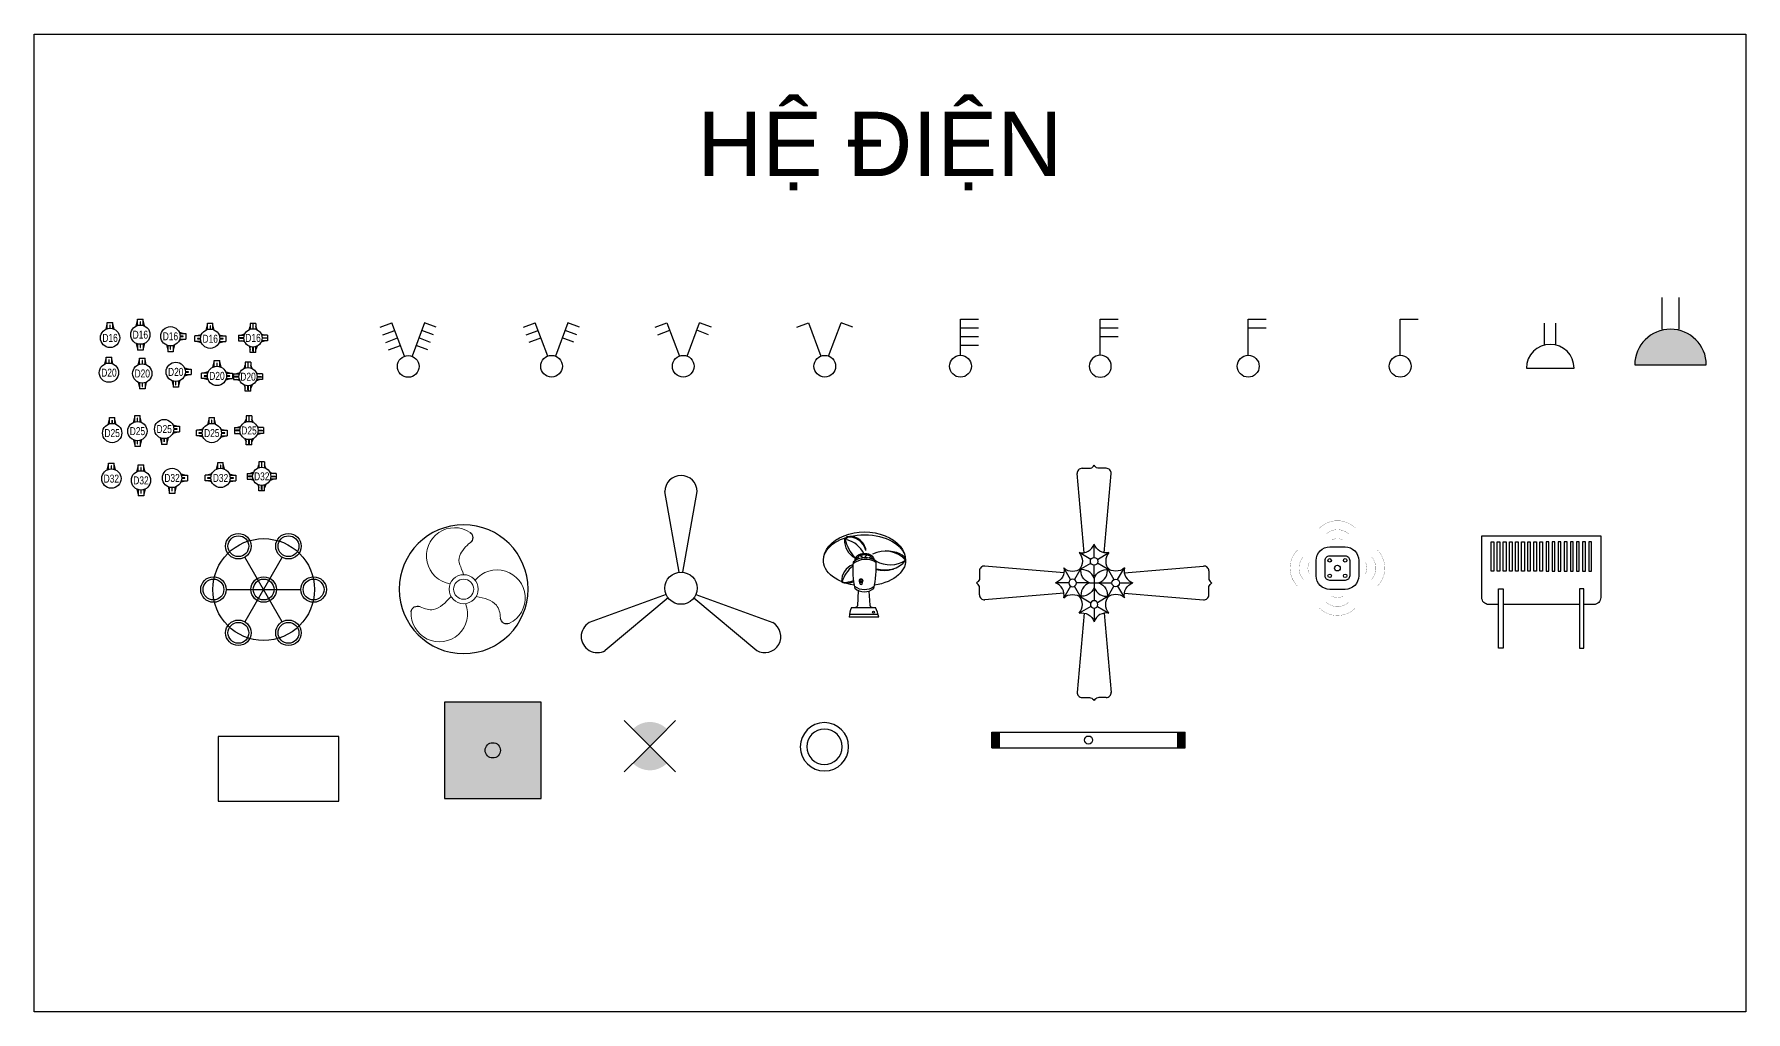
# Model space of a CAD drawing. Header units: millimetres. Extents: x 1218 to 72853, y -34712 to 16286.
# Drawn here: x 1218 to 11848, y -30793 to -24721 of the extents above; entities that cross this region are included whole.
import ezdxf
from ezdxf.enums import TextEntityAlignment as Align

# ---------------------------------------------------------------- set-up
doc = ezdxf.new("R2010")
doc.units = ezdxf.units.MM
doc.set_wipeout_variables(frame=1)
doc.styles.get("Standard").update_dxf_attribs({"font": 'arial.ttf'})

# ---------------------------------------------------------------- blocks, each defined once
blk = doc.blocks.new('CONGTAC 1C 2 ELEC')
for p, q in [((0, -68), (0, -293)), ((0, -239), (-112, -239)), ((0, -293), (-112, -293))]:
    blk.add_line(p, q)
blk.add_circle((0, 0), 68.1)
blk = doc.blocks.new('CONGTAC 1C 3 ELEC')
for p, q in [((-68, 0), (-293, 0)), ((-293, 0), (-293, -112)), ((-239, 0), (-239, -112)), ((-185, 0), (-185, -112))]:
    blk.add_line(p, q)
blk.add_circle((0, 0), 68.1)
blk = doc.blocks.new('CONGTAC 1C 4 ELEC')
for p, q in [((0, 68), (0, 293)), ((0, 293), (112, 293)), ((0, 239), (112, 239)), ((0, 185), (112, 185)), ((0, 131), (112, 131))]:
    blk.add_line(p, q)
blk.add_circle((0, 0), 68.1)
blk = doc.blocks.new('CONGTAC 2C 1 ELEC')
for p, q in [((-243, 174), (-270, 101)), ((-243, -174), (-270, -101))]:
    blk.add_line(p, q)
for points in [[(-63, 24), (-270, 101)], [(-270, -101), (-63, -24)]]:
    blk.add_lwpolyline(points)
blk.add_circle((0, 0), 67.5)
blk = doc.blocks.new('CONGTAC 2C 2 ELEC')
for p, q in [((97.9, 78.5), (111.6, 41.9)), ((121.3, 87.2), (135, 50.6)), ((97.9, -78.5), (111.6, -41.9)), ((121.3, -87.2), (135, -50.6))]:
    blk.add_line(p, q)
for points in [[(135, 50.6), (31.6, 11.9)], [(31.6, -11.9), (135, -50.6)]]:
    blk.add_lwpolyline(points)
blk.add_circle((0, 0), 33.8)
blk = doc.blocks.new('CONGTAC 2C 3 ELEC')
for p, q in [((-157, -196), (-84, -223)), ((-139, -149), (-66, -177)), ((139, -149), (66, -177)), ((157, -196), (84, -223)), ((-174, -243), (-101, -270)), ((174, -243), (101, -270))]:
    blk.add_line(p, q)
for points in [[(-101, -270), (-24, -63)], [(24, -63), (101, -270)]]:
    blk.add_lwpolyline(points)
blk.add_circle((0, 0), 67.5)
blk = doc.blocks.new('CONGTAC 2C 4 ELEC')
for p, q in [((-243, 174), (-270, 101)), ((-196, 157), (-223, 84)), ((-149, 139), (-177, 66)), ((-102, 122), (-130, 49)), ((-243, -174), (-270, -101)), ((-196, -157), (-223, -84)), ((-149, -139), (-177, -66)), ((-102, -122), (-130, -49))]:
    blk.add_line(p, q)
for points in [[(-270, 101), (-63, 24)], [(-63, -24), (-270, -101)]]:
    blk.add_lwpolyline(points)
blk.add_circle((0, 0), 67.5)
blk = doc.blocks.new('CONGTAC 1C 1 ELEC')
for p, q in [((-293, 0), (-293, 112)), ((-68, 0), (-293, 0))]:
    blk.add_line(p, q)
blk.add_circle((0, 0), 68.1)
blk = doc.blocks.new('MODEM WIFI EQ')
at = {"linetype": 'ByBlock'}
blk.add_lwpolyline([(-265, -426), (-327, -426, -0.414214), (-369, -383), (-369, 0), (369, 0), (369, -383, -0.414214), (327, -426), (265, -426)], format="xyb", dxfattribs=at)
for points in [[(-312, -37), (-295, -37), (-295, -218), (-312, -218)], [(-274, -37), (-257, -37), (-257, -218), (-274, -218)], [(-236, -37), (-219, -37), (-219, -218), (-236, -218)], [(-198, -37), (-181, -37), (-181, -218), (-198, -218)], [(-160, -37), (-143, -37), (-143, -218), (-160, -218)], [(-122, -37), (-105, -37), (-105, -218), (-122, -218)], [(-84, -37), (-68, -37), (-68, -218), (-84, -218)], [(-46, -37), (-30, -37), (-30, -218), (-46, -218)], [(-8, -37), (8, -37), (8, -218), (-8, -218)], [(46, -37), (30, -37), (30, -218), (46, -218)], [(84, -37), (68, -37), (68, -218), (84, -218)], [(122, -37), (105, -37), (105, -218), (122, -218)], [(160, -37), (143, -37), (143, -218), (160, -218)], [(198, -37), (181, -37), (181, -218), (198, -218)], [(236, -37), (219, -37), (219, -218), (236, -218)], [(274, -37), (257, -37), (257, -218), (274, -218)], [(312, -37), (295, -37), (295, -218), (312, -218)], [(-265, -329), (-237, -329), (-237, -698), (-265, -698)], [(265, -329), (237, -329), (237, -698), (265, -698)]]:
    blk.add_lwpolyline(points, close=True, dxfattribs=at)
blk.add_lwpolyline([(237, -426), (-237, -426)], dxfattribs=at)
blk = doc.blocks.new('QUAT TRAN EQ')
for points in [[(-39, 92), (-213, 570)], [(-60, 80), (-387, 470)], [(99, 12), (600, 100)], [(-60, -80), (-387, -470)], [(-39, -92), (-213, -570)], [(99, -12), (600, -100)]]:
    blk.add_lwpolyline(points)
blk.add_circle((0, 0), 100)
for centre, start, end in [((-300, 520), 30, 210), ((600, 0), 270, 90), ((-300, -520), 150, 330)]:
    blk.add_arc(centre, 100, start, end)
blk = doc.blocks.new('QUAT DAO EQ')
blk.add_circle((0, 0), 400)
at = {"lineweight": 13}
for radius in [90.1, 62.4]:
    blk.add_circle((0, 0), radius, dxfattribs=at)
for centre, start, end in [((-17, 321), 127.5355, 234.1958), ((287, -145), 7.5355, 114.1958), ((-269, -176), 247.5355, 354.1958)]:
    blk.add_arc(centre, 40, start, end)
for centre, start, end in [((56, 207), 279.1171, 123.8075), ((-207, -55), 39.1171, 243.8075), ((151, -152), 159.1171, 3.8075)]:
    blk.add_arc(centre, 175, start, end, dxfattribs=at)
for points in [[(-41, 289), (-15, 270), (56, 184), (15, 139), (0, 90)], [(-229, -180), (-226, -148), (-210, -75), (-128, -56), (-78, -45)], [(270, -109), (241, -122), (170, -144), (113, -83), (78, -45)]]:
    blk.add_open_spline(points, degree=3, knots=[50.852601, 50.852601, 50.852601, 50.852601, 161.119727, 331.550475, 331.550475, 331.550475, 331.550475], dxfattribs=at)
blk = doc.blocks.new('DEN CHUM ELEC')
for p, q in [((115, 201), (-117, -201)), ((115, -201), (-117, 201)), ((-233, 0), (230, 0))]:
    blk.add_line(p, q)
for centre, radius in [((-157, 269), 79.3), ((-157, 269), 64.7), ((154, 269), 79.3), ((154, 269), 64.7), ((0, 0), 316), ((-312, 0), 79.3), ((-312, 0), 64.7), ((0, 0), 79.3), ((0, 0), 64.7), ((310, 0), 79.3), ((310, 0), 64.7), ((-157, -269), 79.3), ((-157, -269), 64.7), ((154, -269), 79.3), ((154, -269), 64.7)]:
    blk.add_circle(centre, radius)
blk = doc.blocks.new('TAM DEN')
at = {"elevation": 4}
for points in [[(-79320, -6841, 0.376663), (-79267, -6748)], [(-79160, -6748, -0.376663), (-79267, -6748)], [(-79160, -6748, 0.376663), (-79107, -6841)], [(-79320, -6841, -0.376663), (-79267, -6933)], [(-79160, -6933, -0.376663), (-79107, -6841)], [(-79160, -6933, 0.376663), (-79267, -6933)]]:
    blk.add_lwpolyline(points, format="xyb", dxfattribs=at)
for points in [[(-79267, -6748), (-79225, -6820)], [(-79202, -6820), (-79160, -6748)], [(-79320, -6841), (-79237, -6841)], [(-79267, -6933), (-79225, -6861)], [(-79202, -6861), (-79160, -6933)], [(-79190, -6841), (-79107, -6841)]]:
    blk.add_lwpolyline(points, dxfattribs=at)
blk.add_circle((-79214, -6841, 4), 23.6)
blk = doc.blocks.new('DEN QUAT EQ')
for p, q in [((-63, 187), (-105, 680)), ((63, 187), (105, 680)), ((-187, 63), (-680, 105)), ((187, 63), (680, 105)), ((-187, -63), (-680, -105)), ((187, -63), (680, -105)), ((-63, -187), (-105, -680)), ((63, -187), (105, -680))]:
    blk.add_line(p, q)
for points in [[(-75, 712), (-29, 712, 0.244698), (-5, 725), (0, 731)], [(75, 712), (29, 712, -0.244698), (5, 725), (0, 731)], [(-712, 75), (-712, 29, -0.244698), (-725, 5), (-731, 0)], [(712, 75), (712, 29, 0.244698), (725, 5), (731, 0)], [(-712, -75), (-712, -29, 0.244698), (-725, -5), (-731, 0)], [(712, -75), (712, -29, -0.244698), (725, -5), (731, 0)], [(-75, -712), (-29, -712, -0.244698), (-5, -725), (0, -731)], [(75, -712), (29, -712, 0.244698), (5, -725), (0, -731)]]:
    blk.add_lwpolyline(points, format="xyb")
for points in [[(-27, 0), (27, 0)], [(0, 27), (0, -27)]]:
    blk.add_lwpolyline(points)
for centre, start, end in [((-75, 682), 90, 184.9281), ((75, 682), 355.0719, 90), ((-682, 75), 85.0719, 180), ((682, 75), 0, 94.9281), ((-682, -75), 180, 274.9281), ((682, -75), 265.0719, 0), ((-75, -682), 175.0719, 270), ((75, -682), 270, 4.9281)]:
    blk.add_arc(centre, 30, start, end)
at = {"rotation": 90}
blk.add_blockref('TAM DEN', (-6841, 79348, -4), dxfattribs=at)
at = {"xscale": -1}
blk.add_blockref('TAM DEN', (-79348, 6841, -4), dxfattribs=at)
blk.add_blockref('TAM DEN', (79348, 6841, -4))
at = {"xscale": -1, "rotation": 89.99999999999997}
blk.add_blockref('TAM DEN', (-6841, -79348, -4), dxfattribs=at)
blk = doc.blocks.new('O CAM ELEC')
for points in [[(-35, 148), (-35, 280)], [(35, 148), (35, 280)], [(-148, 0), (148, 0)]]:
    blk.add_lwpolyline(points)
blk.add_arc((0, 0), 148, 0, 180)
at = {"flags": 1}
blk.add_attdef('AMC', (0, 148), '', height=0.5, dxfattribs=at)
blk = doc.blocks.new('TU DIEN ELEC')
at = {"ltscale": 50}
blk.add_lwpolyline([(-375, 400), (-375, 0), (375, 0), (375, 400)], close=True, dxfattribs=at)
blk.add_solid([(-375, 0), (375, 400), (375, 0), (-375, 0)], dxfattribs=at)
at = {"flags": 1}
blk.add_attdef('AMC', (0, 400), '', height=0.5, dxfattribs=at)
blk = doc.blocks.new('DEN PANEL 40W ELEC')
h = blk.add_hatch(color=256)
h.dxf.hatch_style = 1
h.set_gradient(color1=(0, 0, 255), color2=(255, 255, 0), tint=1, name='SPHERICAL')
h.paths.add_polyline_path([(-300, 300), (-300, -300), (300, -300), (300, 300)])
blk.add_lwpolyline([(-300, 300), (-300, -300), (300, -300), (300, 300), (-300, 300)])
blk.add_circle((0, 0), 47.5)
blk = doc.blocks.new('DEN DOWNLIGHT NOI ELEC')
blk.add_wipeout([(-1, 150), (-4, 150), (-7, 150), (-9, 150), (-12, 150), (-14, 149), (-17, 149), (-20, 149), (-22, 148), (-25, 148), (-27, 147), (-30, 147), (-32, 146), (-35, 146), (-38, 145), (-40, 145), (-43, 144), (-45, 143), (-48, 142), (-50, 141), (-53, 140), (-55, 140), (-57, 139), (-60, 138), (-62, 136), (-65, 135), (-67, 134), (-69, 133), (-72, 132), (-74, 131), (-76, 129), (-78, 128), (-81, 127), (-83, 125), (-85, 124), (-87, 122), (-89, 121), (-91, 119), (-93, 117), (-95, 116), (-97, 114), (-99, 112), (-101, 111), (-103, 109), (-105, 107), (-107, 105), (-109, 103), (-111, 101), (-112, 99), (-114, 97), (-116, 95), (-117, 93), (-119, 91), (-121, 89), (-122, 87), (-124, 85), (-125, 83), (-127, 81), (-128, 78), (-129, 76), (-131, 74), (-132, 72), (-133, 69), (-134, 67), (-135, 65), (-136, 62), (-138, 60), (-139, 57), (-140, 55), (-140, 53), (-141, 50), (-142, 48), (-143, 45), (-144, 43), (-145, 40), (-145, 38), (-146, 35), (-146, 32), (-147, 30), (-147, 27), (-148, 25), (-148, 22), (-149, 20), (-149, 17), (-149, 14), (-150, 12), (-150, 9), (-150, 7), (-150, 4), (-150, 1), (-150, -1), (-150, -4), (-150, -7), (-150, -9), (-150, -12), (-149, -14), (-149, -17), (-149, -20), (-148, -22), (-148, -25), (-147, -27), (-147, -30), (-146, -32), (-146, -35), (-145, -38), (-145, -40), (-144, -43), (-143, -45), (-142, -48), (-141, -50), (-140, -53), (-140, -55), (-139, -57), (-138, -60), (-136, -62), (-135, -65), (-134, -67), (-133, -69), (-132, -72), (-131, -74), (-129, -76), (-128, -78), (-127, -81), (-125, -83), (-124, -85), (-122, -87), (-121, -89), (-119, -91), (-117, -93), (-116, -95), (-114, -97), (-112, -99), (-111, -101), (-109, -103), (-107, -105), (-105, -107), (-103, -109), (-101, -111), (-99, -112), (-97, -114), (-95, -116), (-93, -117), (-91, -119), (-89, -121), (-87, -122), (-85, -124), (-83, -125), (-81, -127), (-78, -128), (-76, -129), (-74, -131), (-72, -132), (-69, -133), (-67, -134), (-65, -135), (-62, -136), (-60, -138), (-57, -139), (-55, -140), (-53, -140), (-50, -141), (-48, -142), (-45, -143), (-43, -144), (-40, -145), (-38, -145), (-35, -146), (-32, -146), (-30, -147), (-27, -147), (-25, -148), (-22, -148), (-20, -149), (-17, -149), (-14, -149), (-12, -150), (-9, -150), (-7, -150), (-4, -150), (-1, -150), (1, -150), (4, -150), (7, -150), (9, -150), (12, -150), (14, -149), (17, -149), (20, -149), (22, -148), (25, -148), (27, -147), (30, -147), (32, -146), (35, -146), (38, -145), (40, -145), (43, -144), (45, -143), (48, -142), (50, -141), (53, -140), (55, -140), (57, -139), (60, -138), (62, -136), (65, -135), (67, -134), (69, -133), (72, -132), (74, -131), (76, -129), (78, -128), (81, -127), (83, -125), (85, -124), (87, -122), (89, -121), (91, -119), (93, -117), (95, -116), (97, -114), (99, -112), (101, -111), (103, -109), (105, -107), (107, -105), (109, -103), (111, -101), (112, -99), (114, -97), (116, -95), (117, -93), (119, -91), (121, -89), (122, -87), (124, -85), (125, -83), (127, -81), (128, -78), (129, -76), (131, -74), (132, -72), (133, -69), (134, -67), (135, -65), (136, -62), (138, -60), (139, -57), (140, -55), (140, -53), (141, -50), (142, -48), (143, -45), (144, -43), (145, -40), (145, -38), (146, -35), (146, -32), (147, -30), (147, -27), (148, -25), (148, -22), (149, -20), (149, -17), (149, -14), (150, -12), (150, -9), (150, -7), (150, -4), (150, -1), (150, 1), (150, 4), (150, 7), (150, 9), (150, 12), (149, 14), (149, 17), (149, 20), (148, 22), (148, 25), (147, 27), (147, 30), (146, 32), (146, 35), (145, 38), (145, 40), (144, 43), (143, 45), (142, 48), (141, 50), (140, 53), (140, 55), (139, 57), (138, 60), (136, 62), (135, 65), (134, 67), (133, 69), (132, 72), (131, 74), (129, 76), (128, 78), (127, 81), (125, 83), (124, 85), (122, 87), (121, 89), (119, 91), (117, 93), (116, 95), (114, 97), (112, 99), (111, 101), (109, 103), (107, 105), (105, 107), (103, 109), (101, 111), (99, 112), (97, 114), (95, 116), (93, 117), (91, 119), (89, 121), (87, 122), (85, 124), (83, 125), (81, 127), (78, 128), (76, 129), (74, 131), (72, 132), (69, 133), (67, 134), (65, 135), (62, 136), (60, 138), (57, 139), (55, 140), (53, 140), (50, 141), (48, 142), (45, 143), (43, 144), (40, 145), (38, 145), (35, 146), (32, 146), (30, 147), (27, 147), (25, 148), (22, 148), (20, 149), (17, 149), (14, 149), (12, 150), (9, 150), (7, 150), (4, 150), (1, 150)])
at = {"linetype": 'ByBlock'}
h = blk.add_hatch(color=256, dxfattribs=at)
h.paths.add_polyline_path([(106, 106, 0.414214), (-106, 106), (0, 0)])
h.paths.add_polyline_path([(106, -106), (0, 0), (-106, -106, 0.414214)])
for p, q in [((-159, -159), (159, 159)), ((-159, 159), (159, -159))]:
    blk.add_line(p, q)
blk = doc.blocks.new('DEN 1M2 ELEC')
for p, q in [((-600, -49), (-600, 49)), ((-600, -31), (-600, 49)), ((-600, 49), (600, 49)), ((-577, -49), (-577, 49)), ((-577, -49), (-577, 49)), ((-577, -49), (-577, 49)), ((-577, -49), (-577, 49)), ((554, -49), (554, 49)), ((577, -49), (577, 49)), ((577, -49), (577, 49)), ((600, -49), (600, 49)), ((600, -31), (600, 49)), ((-600, -49), (600, -49))]:
    blk.add_line(p, q)
blk.add_lwpolyline([(-554, 49), (-554, -49), (-577, -49), (-577, 49)])
blk.add_circle((0, 0), 25)
for points in [[(-577, 49), (-600, 49), (-577, -49), (-600, -49)], [(-577, -49), (-554, -49), (-577, 49), (-554, 49)], [(554, 49), (577, 49), (554, -49), (577, -49)], [(577, 49), (600, 49), (577, -49), (600, -49)]]:
    blk.add_solid(points)
blk = doc.blocks.new('DEN DOWNLIGHT AM ELEC')
blk.add_wipeout([(108, -103), (121, -89), (130, -74), (140, -53), (146, -32), (150, -9), (149, 15), (146, 34), (140, 53), (133, 69), (127, 80), (115, 96), (100, 112), (80, 127), (59, 138), (36, 146), (16, 149), (-17, 149), (-48, 142), (-74, 130), (-90, 120), (-113, 98), (-124, 84), (-137, 60), (-143, 46), (-147, 27), (-150, 0), (-147, -27), (-138, -58), (-132, -72), (-121, -89), (-105, -107), (-89, -121), (-65, -135), (-44, -143), (0, -150), (27, -147), (44, -143), (67, -134), (78, -128)])
for major_axis, start_param, end_param in [((0, 150), -1.567753, 4.715432), ((-1, 110), 4.698839, 10.982024)]:
    blk.add_ellipse((0, 0), major_axis=major_axis, ratio=1, start_param=start_param, end_param=end_param)
blk = doc.blocks.new('O CAM AM SAN ELEC')
at = {"ltscale": 500}
h = blk.add_hatch(color=256, dxfattribs=at)
h.dxf.hatch_style = 1
h.paths.add_polyline_path([(222, 0, 1), (-222, 0)])
for points in [[(-53, 222), (-53, 420)], [(-53, 222), (-53, 420)], [(53, 222), (53, 420)], [(53, 222), (53, 420)], [(-222, 0), (222, 0)], [(-148, 0), (148, 0)]]:
    blk.add_lwpolyline(points)
blk.add_arc((0, 0), 222, 0, 180)
blk.add_arc((0, 0), 222, 0, 180)
blk = doc.blocks.new('DAU PHAT WIFI EQ')
at = {"ltscale": 125, "const_width": 1.12}
for points in [[(112, 248, 0.414214), (-112, 248, 0.414214)], [(70, 212, 0.383313), (-70, 212)], [(-248, 112, 0.414214), (-248, -112, 0.414214)], [(35, 174, 0.267363), (-35, 174)], [(248, 112, -0.414214), (248, -112, -0.414214)], [(-212, 70, 0.383313), (-212, -70)], [(-174, 35, 0.267363), (-174, -35)], [(174, 35, -0.267363), (174, -35)], [(212, 70, -0.383313), (212, -70)], [(70, -212, -0.383313), (-70, -212)], [(35, -174, -0.267363), (-35, -174)], [(112, -248, -0.414214), (-112, -248, -0.414214)]]:
    blk.add_lwpolyline(points, format="xyb", dxfattribs=at)
for points in [[(48, -132), (-48, -132, -0.414214), (-132, -48), (-132, 48, -0.414214), (-48, 132), (48, 132, -0.414214), (132, 48), (132, -48, -0.414214)], [(48, -76), (-48, -76, -0.414214), (-76, -48), (-76, 48, -0.414214), (-48, 76), (48, 76, -0.414214), (76, 48), (76, -48, -0.414214)]]:
    blk.add_lwpolyline(points, format="xyb", close=True)
at = {"ltscale": 125}
for centre, radius in [((-48, 48), 10.7), ((0, 0), 17.6), ((48, 48), 10.7), ((-48, -48), 10.7), ((48, -48), 10.7)]:
    blk.add_circle(centre, radius, dxfattribs=at)
blk = doc.blocks.new('QUAT GAN TUONG EQ')
for p, q in [((-41, 372), (-26, 365)), ((-24, 383), (-5, 370)), ((21, 387), (4, 371)), ((44, 376), (31, 367)), ((-35, 165), (-40, 71)), ((31, 162), (37, 75)), ((92, 0), (-92, 0)), ((-90, 18), (88, 18)), ((-77, 60), (72, 60))]:
    blk.add_line(p, q)
blk.add_circle((60, 32), 5.92)
blk.add_circle((60, 32), 5.92)
for centre, radius, start, end in [((-71, 456), 55.1, 130.3779, 152.1632), ((-2, 474), 118, 176.0311, 243.1522), ((-89, 468), 29.3, 101.888, 189.0707), ((164, 561), 292, 195.0944, 221.2845), ((-94, 388), 110, 13.5369, 97.7572), ((-86, 401), 99.8, 7.5116, 102.3351), ((-144, 325), 160, 26.2262, 75.7722), ((-28, 223), 111, 111.6076, 181.2912), ((454, 294), 523, 174.6522, 192.7019), ((10, 232), 127, 58.9682, 127.9541), ((8, 250), 119, 55.1977, 128.8603), ((132, 242), 169, 40.8934, 118.0543), ((-465, 309), 542, 346.0057, 4.1501), ((163, 507), 181, 241.0126, 301.9729), ((126, 462), 172, 253.3225, 320.6598), ((-121, 235), 19.9, 210.2702, 248.9548), ((-119, 241), 28.2, 226.6808, 261.632), ((85, 140), 236, 130.6936, 160.2719), ((-128, 385), 169, 268.8279, 291.8709), ((-106, 341), 129, 262.4087, 289.0732), ((3, 276), 104, 233.3556, 306.1108), ((3, 250), 92.2, 229.6355, 308.9138), ((70, -7), 162, 155.3987, 177.3804), ((-67, 92), 34.8, 293.1734, 321.8596), ((57, 82), 21.6, 197.797, 266.1051), ((-104, -33), 199, 9.4215, 27.7275)]:
    blk.add_arc(centre, radius, start, end)
at = {"extrusion": (0, 0, -1)}
for major_axis, ratio, start_param, end_param in [((-255, 0), 0.624439, 4.969009, 10.751707), ((-255, 0), 0.693029, 0, 3.141593), ((-33.9, 0), 0.524598, 0.912045, 2.016733)]:
    blk.add_ellipse((4, 353), major_axis=major_axis, ratio=ratio, start_param=start_param, end_param=end_param, dxfattribs=at)
for centre, major_axis, ratio, start_param, end_param in [((132, 353), (-128, 0), 0.45685, 3.141593, 4.712389), ((-18, 217), (0, -13.4), 0.769239, 4.36458, 8.201791), ((132, 353), (-128, 0), 0.45685, 1.128193, 1.981972)]:
    blk.add_ellipse(centre, major_axis=major_axis, ratio=ratio, start_param=start_param, end_param=end_param)
for major_axis, ratio in [((0, -13.4), 0.769239), ((0.06, -5.32), 0.999782)]:
    blk.add_ellipse((-18, 226), major_axis=major_axis, ratio=ratio)
for points, knots in [([(-55, 352), (-55, 352), (-55, 352), (-55, 353), (-55, 355), (-55, 357), (-54, 361), (-54, 363), (-53, 367), (-52, 368), (-50, 372), (-49, 373), (-47, 376), (-46, 377), (-43, 380), (-41, 382), (-37, 385), (-35, 386), (-31, 389), (-29, 390), (-25, 391), (-22, 392), (-16, 394), (-11, 395), (-1, 396), (3, 396), (13, 396), (18, 395), (26, 394), (29, 393), (36, 390), (39, 389), (44, 386), (47, 384), (51, 381), (53, 379), (56, 375), (57, 373), (60, 369), (61, 367), (62, 362), (63, 360), (63, 357), (63, 356), (63, 356)], [6.262237, 6.262237, 6.262237, 6.262237, 6.283185, 6.283185, 6.283185, 6.374976, 6.374976, 6.466766, 6.466766, 6.558556, 6.558556, 6.650346, 6.650346, 6.742137, 6.742137, 6.889958, 6.889958, 7.03778, 7.03778, 7.185602, 7.185602, 7.333423, 7.333423, 7.637961, 7.637961, 7.942499, 7.942499, 8.247037, 8.247037, 8.470444, 8.470444, 8.693851, 8.693851, 8.852491, 8.852491, 9.011131, 9.011131, 9.128866, 9.128866, 9.246601, 9.246601, 9.364336, 9.364336, 9.383863, 9.383863, 9.383863, 9.383863]), ([(-48, 356), (-47, 356), (-47, 357), (-47, 359), (-47, 361), (-46, 364), (-45, 365), (-43, 368), (-42, 369), (-40, 372), (-38, 374), (-35, 377), (-33, 378), (-30, 381), (-28, 382), (-24, 383), (-22, 384), (-18, 386), (-15, 386), (-11, 387), (-9, 388), (-3, 388), (1, 389), (8, 389), (12, 388), (19, 387), (22, 387), (29, 385), (31, 384), (37, 381), (39, 380), (43, 377), (45, 376), (47, 373), (48, 372), (50, 370), (51, 368), (53, 365), (54, 364), (54, 361), (55, 361), (55, 360)], [6.342317, 6.342317, 6.342317, 6.342317, 6.36691, 6.36691, 6.467179, 6.467179, 6.567449, 6.567449, 6.667718, 6.667718, 6.823956, 6.823956, 6.980193, 6.980193, 7.136431, 7.136431, 7.292669, 7.292669, 7.448906, 7.448906, 7.605144, 7.605144, 7.859602, 7.859602, 8.11406, 8.11406, 8.368518, 8.368518, 8.575719, 8.575719, 8.782921, 8.782921, 8.92674, 8.92674, 9.032753, 9.032753, 9.138766, 9.138766, 9.242166, 9.242166, 9.292363, 9.292363, 9.292363, 9.292363])]:
    blk.add_open_spline(points, degree=3, knots=knots)
blk = doc.blocks.new('BOX161')
at = {"ltscale": 0.5}
for p, q in [((-25, 54), (-17, 86)), ((-17, 57), (-17, 96)), ((-17, 96), (17, 96)), ((17, 57), (17, 96)), ((25, 54), (17, 86))]:
    blk.add_line(p, q, dxfattribs=at)
blk.add_lwpolyline([(-1, 60), (1, 60), (1, 80), (-1, 80)], close=True, dxfattribs=at)
blk.add_circle((0, 0), 59.9, dxfattribs=at)
at = {"width": 0.75}
blk.add_text('D16', height=49.7, dxfattribs=at).set_placement((0, 0), align=Align.MIDDLE_CENTER)
blk = doc.blocks.new('BOX162')
at = {"ltscale": 0.5}
for p, q in [((-25, 54), (-17, 86)), ((-17, 57), (-17, 96)), ((-17, 96), (17, 96)), ((17, 57), (17, 96)), ((25, 54), (17, 86)), ((-25, -54), (-17, -86)), ((-17, -57), (-17, -96)), ((17, -96), (-17, -96)), ((25, -54), (17, -86)), ((17, -57), (17, -96))]:
    blk.add_line(p, q, dxfattribs=at)
for points in [[(-1, 60), (1, 60), (1, 80), (-1, 80)], [(1, -60), (-1, -60), (-1, -80), (1, -80)]]:
    blk.add_lwpolyline(points, close=True, dxfattribs=at)
blk.add_circle((0, 0), 59.9, dxfattribs=at)
at = {"width": 0.75}
blk.add_text('D16', height=49.7, dxfattribs=at).set_placement((0, 0), align=Align.MIDDLE_CENTER)
blk = doc.blocks.new('BOX163')
at = {"ltscale": 0.5}
for p, q in [((54, 25), (86, 17)), ((57, 17), (96, 17)), ((96, 17), (96, -17)), ((-25, -54), (-17, -86)), ((-17, -57), (-17, -96)), ((17, -96), (-17, -96)), ((25, -54), (17, -86)), ((17, -57), (17, -96)), ((54, -25), (86, -17)), ((57, -17), (96, -17))]:
    blk.add_line(p, q, dxfattribs=at)
for points in [[(60, 1), (60, -1), (80, -1), (80, 1)], [(1, -60), (-1, -60), (-1, -80), (1, -80)]]:
    blk.add_lwpolyline(points, close=True, dxfattribs=at)
blk.add_circle((0, 0), 59.9, dxfattribs=at)
at = {"width": 0.75}
blk.add_text('D16', height=49.7, dxfattribs=at).set_placement((0, 0), align=Align.MIDDLE_CENTER)
blk = doc.blocks.new('BOX164')
at = {"ltscale": 0.5}
for p, q in [((-57, 17), (-96, 17)), ((-96, -17), (-96, 17)), ((-54, 25), (-86, 17)), ((-25, 54), (-17, 86)), ((-17, 57), (-17, 96)), ((-17, 96), (17, 96)), ((17, 57), (17, 96)), ((25, 54), (17, 86)), ((54, 25), (86, 17)), ((57, 17), (96, 17)), ((96, 17), (96, -17)), ((-57, -17), (-96, -17)), ((-54, -25), (-86, -17)), ((54, -25), (86, -17)), ((57, -17), (96, -17))]:
    blk.add_line(p, q, dxfattribs=at)
for points in [[(-60, -1), (-60, 1), (-80, 1), (-80, -1)], [(-1, 60), (1, 60), (1, 80), (-1, 80)], [(60, 1), (60, -1), (80, -1), (80, 1)]]:
    blk.add_lwpolyline(points, close=True, dxfattribs=at)
blk.add_circle((0, 0), 59.9, dxfattribs=at)
at = {"width": 0.75}
blk.add_text('D16', height=49.7, dxfattribs=at).set_placement((0, 0), align=Align.MIDDLE_CENTER)
blk = doc.blocks.new('BOX165')
for p, q in [((-90, 18), (-90, -18)), ((-56, 0), (-90, 0)), ((-51, 25), (-71, 18)), ((-25, 51), (-18, 71)), ((18, 90), (-18, 90)), ((0, 56), (0, 90)), ((25, 51), (18, 71)), ((51, 25), (71, 18)), ((56, 0), (90, 0)), ((90, 18), (90, -18)), ((-51, -25), (-71, -18)), ((-25, -51), (-18, -71)), ((18, -90), (-18, -90)), ((0, -56), (0, -90)), ((25, -51), (18, -71)), ((51, -25), (71, -18))]:
    blk.add_line(p, q)
for points in [[(-90, 18), (-53, 18)], [(-56, 1), (-82, 1), (-82, -1), (-56, -1)], [(-18, 90), (-18, 53)], [(1, 56), (1, 82), (-1, 82), (-1, 56)], [(18, 90), (18, 53)], [(90, 18), (53, 18)], [(56, 1), (82, 1), (82, -1), (56, -1)], [(-90, -18), (-53, -18)], [(-18, -90), (-18, -53)], [(1, -56), (1, -82), (-1, -82), (-1, -56)], [(18, -90), (18, -53)], [(90, -18), (53, -18)]]:
    blk.add_lwpolyline(points)
blk.add_circle((0, 0), 56.5)
at = {"width": 0.75}
blk.add_text('D16', height=49.7, dxfattribs=at).set_placement((0, 0), align=Align.MIDDLE_CENTER)
blk = doc.blocks.new('BOX201')
at = {"ltscale": 0.5}
for p, q in [((-25, 54), (-17, 86)), ((-17, 57), (-17, 96)), ((-17, 96), (17, 96)), ((17, 57), (17, 96)), ((25, 54), (17, 86))]:
    blk.add_line(p, q, dxfattribs=at)
blk.add_lwpolyline([(-1, 60), (1, 60), (1, 80), (-1, 80)], close=True, dxfattribs=at)
blk.add_circle((0, 0), 59.9, dxfattribs=at)
at = {"width": 0.75}
blk.add_text('D20', height=49.7, dxfattribs=at).set_placement((0, 0), align=Align.MIDDLE_CENTER)
blk = doc.blocks.new('BOX202')
at = {"ltscale": 0.5}
for p, q in [((-25, 54), (-17, 86)), ((-17, 57), (-17, 96)), ((-17, 96), (17, 96)), ((17, 57), (17, 96)), ((25, 54), (17, 86)), ((-25, -54), (-17, -86)), ((-17, -57), (-17, -96)), ((17, -96), (-17, -96)), ((25, -54), (17, -86)), ((17, -57), (17, -96))]:
    blk.add_line(p, q, dxfattribs=at)
for points in [[(-1, 60), (1, 60), (1, 80), (-1, 80)], [(1, -60), (-1, -60), (-1, -80), (1, -80)]]:
    blk.add_lwpolyline(points, close=True, dxfattribs=at)
blk.add_circle((0, 0), 59.9, dxfattribs=at)
at = {"width": 0.75}
blk.add_text('D20', height=49.7, dxfattribs=at).set_placement((0, 0), align=Align.MIDDLE_CENTER)
blk = doc.blocks.new('BOX203')
at = {"ltscale": 0.5}
for p, q in [((54, 25), (86, 17)), ((57, 17), (96, 17)), ((96, 17), (96, -17)), ((-25, -54), (-17, -86)), ((-17, -57), (-17, -96)), ((17, -96), (-17, -96)), ((25, -54), (17, -86)), ((17, -57), (17, -96)), ((54, -25), (86, -17)), ((57, -17), (96, -17))]:
    blk.add_line(p, q, dxfattribs=at)
for points in [[(60, 1), (60, -1), (80, -1), (80, 1)], [(1, -60), (-1, -60), (-1, -80), (1, -80)]]:
    blk.add_lwpolyline(points, close=True, dxfattribs=at)
blk.add_circle((0, 0), 59.9, dxfattribs=at)
at = {"width": 0.75}
blk.add_text('D20', height=49.7, dxfattribs=at).set_placement((0, 0), align=Align.MIDDLE_CENTER)
blk = doc.blocks.new('BOX204')
at = {"ltscale": 0.5}
for p, q in [((-57, 17), (-96, 17)), ((-96, -17), (-96, 17)), ((-54, 25), (-86, 17)), ((-25, 54), (-17, 86)), ((-17, 57), (-17, 96)), ((-17, 96), (17, 96)), ((17, 57), (17, 96)), ((25, 54), (17, 86)), ((54, 25), (86, 17)), ((57, 17), (96, 17)), ((96, 17), (96, -17)), ((-57, -17), (-96, -17)), ((-54, -25), (-86, -17)), ((54, -25), (86, -17)), ((57, -17), (96, -17))]:
    blk.add_line(p, q, dxfattribs=at)
for points in [[(-60, -1), (-60, 1), (-80, 1), (-80, -1)], [(-1, 60), (1, 60), (1, 80), (-1, 80)], [(60, 1), (60, -1), (80, -1), (80, 1)]]:
    blk.add_lwpolyline(points, close=True, dxfattribs=at)
blk.add_circle((0, 0), 59.9, dxfattribs=at)
at = {"linetype": 'ByBlock', "width": 0.75}
blk.add_text('D20', height=49.7, dxfattribs=at).set_placement((0, 0), align=Align.MIDDLE_CENTER)
blk = doc.blocks.new('BOX205')
for p, q in [((-90, 18), (-90, -18)), ((-56, 0), (-90, 0)), ((-51, 25), (-71, 18)), ((-25, 51), (-18, 71)), ((18, 90), (-18, 90)), ((0, 56), (0, 90)), ((25, 51), (18, 71)), ((51, 25), (71, 18)), ((56, 0), (90, 0)), ((90, 18), (90, -18)), ((-51, -25), (-71, -18)), ((-25, -51), (-18, -71)), ((18, -90), (-18, -90)), ((0, -56), (0, -90)), ((25, -51), (18, -71)), ((51, -25), (71, -18))]:
    blk.add_line(p, q)
for points in [[(-90, 18), (-53, 18)], [(-56, 1), (-82, 1), (-82, -1), (-56, -1)], [(-18, 90), (-18, 53)], [(1, 56), (1, 82), (-1, 82), (-1, 56)], [(18, 90), (18, 53)], [(90, 18), (53, 18)], [(56, 1), (82, 1), (82, -1), (56, -1)], [(-90, -18), (-53, -18)], [(-18, -90), (-18, -53)], [(1, -56), (1, -82), (-1, -82), (-1, -56)], [(18, -90), (18, -53)], [(90, -18), (53, -18)]]:
    blk.add_lwpolyline(points)
blk.add_circle((0, 0), 56.5)
at = {"width": 0.75}
blk.add_text('D20', height=49.7, dxfattribs=at).set_placement((0, 0), align=Align.MIDDLE_CENTER)
blk = doc.blocks.new('BOX251')
at = {"ltscale": 0.5}
for p, q in [((-25, 54), (-17, 86)), ((-17, 57), (-17, 96)), ((-17, 96), (17, 96)), ((17, 57), (17, 96)), ((25, 54), (17, 86))]:
    blk.add_line(p, q, dxfattribs=at)
blk.add_lwpolyline([(-1, 60), (1, 60), (1, 80), (-1, 80)], close=True, dxfattribs=at)
blk.add_circle((0, 0), 59.9, dxfattribs=at)
at = {"width": 0.75}
blk.add_text('D25', height=49.7, dxfattribs=at).set_placement((0, 0), align=Align.MIDDLE_CENTER)
blk = doc.blocks.new('BOX252')
at = {"ltscale": 0.5}
for p, q in [((-25, 54), (-17, 86)), ((-17, 57), (-17, 96)), ((-17, 96), (17, 96)), ((17, 57), (17, 96)), ((25, 54), (17, 86)), ((-25, -54), (-17, -86)), ((-17, -57), (-17, -96)), ((17, -96), (-17, -96)), ((25, -54), (17, -86)), ((17, -57), (17, -96))]:
    blk.add_line(p, q, dxfattribs=at)
for points in [[(-1, 60), (1, 60), (1, 80), (-1, 80)], [(1, -60), (-1, -60), (-1, -80), (1, -80)]]:
    blk.add_lwpolyline(points, close=True, dxfattribs=at)
blk.add_circle((0, 0), 59.9, dxfattribs=at)
at = {"width": 0.75}
blk.add_text('D25', height=49.7, dxfattribs=at).set_placement((0, 0), align=Align.MIDDLE_CENTER)
blk = doc.blocks.new('BOX253')
at = {"ltscale": 0.5}
for p, q in [((54, 25), (86, 17)), ((57, 17), (96, 17)), ((96, 17), (96, -17)), ((-25, -54), (-17, -86)), ((-17, -57), (-17, -96)), ((17, -96), (-17, -96)), ((25, -54), (17, -86)), ((17, -57), (17, -96)), ((54, -25), (86, -17)), ((57, -17), (96, -17))]:
    blk.add_line(p, q, dxfattribs=at)
for points in [[(60, 1), (60, -1), (80, -1), (80, 1)], [(1, -60), (-1, -60), (-1, -80), (1, -80)]]:
    blk.add_lwpolyline(points, close=True, dxfattribs=at)
blk.add_circle((0, 0), 59.9, dxfattribs=at)
at = {"width": 0.75}
blk.add_text('D25', height=49.7, dxfattribs=at).set_placement((0, 0), align=Align.MIDDLE_CENTER)
blk = doc.blocks.new('BOX254')
at = {"ltscale": 0.5}
for p, q in [((-57, 17), (-96, 17)), ((-96, -17), (-96, 17)), ((-54, 25), (-86, 17)), ((-25, 54), (-17, 86)), ((-17, 57), (-17, 96)), ((-17, 96), (17, 96)), ((17, 57), (17, 96)), ((25, 54), (17, 86)), ((54, 25), (86, 17)), ((57, 17), (96, 17)), ((96, 17), (96, -17)), ((-57, -17), (-96, -17)), ((-54, -25), (-86, -17)), ((54, -25), (86, -17)), ((57, -17), (96, -17))]:
    blk.add_line(p, q, dxfattribs=at)
for points in [[(-60, -1), (-60, 1), (-80, 1), (-80, -1)], [(-1, 60), (1, 60), (1, 80), (-1, 80)], [(60, 1), (60, -1), (80, -1), (80, 1)]]:
    blk.add_lwpolyline(points, close=True, dxfattribs=at)
blk.add_circle((0, 0), 59.9, dxfattribs=at)
at = {"width": 0.75}
blk.add_text('D25', height=49.7, dxfattribs=at).set_placement((0, 0), align=Align.MIDDLE_CENTER)
blk = doc.blocks.new('BOX255')
for p, q in [((-90, 18), (-90, -18)), ((-56, 0), (-90, 0)), ((-51, 25), (-71, 18)), ((-25, 51), (-18, 71)), ((18, 90), (-18, 90)), ((0, 56), (0, 90)), ((25, 51), (18, 71)), ((51, 25), (71, 18)), ((56, 0), (90, 0)), ((90, 18), (90, -18)), ((-51, -25), (-71, -18)), ((-25, -51), (-18, -71)), ((18, -90), (-18, -90)), ((0, -56), (0, -90)), ((25, -51), (18, -71)), ((51, -25), (71, -18))]:
    blk.add_line(p, q)
for points in [[(-90, 18), (-53, 18)], [(-56, 1), (-82, 1), (-82, -1), (-56, -1)], [(-18, 90), (-18, 53)], [(1, 56), (1, 82), (-1, 82), (-1, 56)], [(18, 90), (18, 53)], [(90, 18), (53, 18)], [(56, 1), (82, 1), (82, -1), (56, -1)], [(-90, -18), (-53, -18)], [(-18, -90), (-18, -53)], [(1, -56), (1, -82), (-1, -82), (-1, -56)], [(18, -90), (18, -53)], [(90, -18), (53, -18)]]:
    blk.add_lwpolyline(points)
blk.add_circle((0, 0), 56.5)
at = {"width": 0.75}
blk.add_text('D25', height=49.7, dxfattribs=at).set_placement((0, 0), align=Align.MIDDLE_CENTER)
blk = doc.blocks.new('BOX321')
at = {"ltscale": 0.5}
for p, q in [((-25, 54), (-17, 86)), ((-17, 57), (-17, 96)), ((-17, 96), (17, 96)), ((17, 57), (17, 96)), ((25, 54), (17, 86))]:
    blk.add_line(p, q, dxfattribs=at)
blk.add_lwpolyline([(-1, 60), (1, 60), (1, 80), (-1, 80)], close=True, dxfattribs=at)
blk.add_circle((0, 0), 59.9, dxfattribs=at)
at = {"width": 0.75}
blk.add_text('D32', height=49.7, dxfattribs=at).set_placement((0, 0), align=Align.MIDDLE_CENTER)
blk = doc.blocks.new('BOX322')
at = {"ltscale": 0.5}
for p, q in [((-25, 54), (-17, 86)), ((-17, 57), (-17, 96)), ((-17, 96), (17, 96)), ((17, 57), (17, 96)), ((25, 54), (17, 86)), ((-25, -54), (-17, -86)), ((-17, -57), (-17, -96)), ((17, -96), (-17, -96)), ((25, -54), (17, -86)), ((17, -57), (17, -96))]:
    blk.add_line(p, q, dxfattribs=at)
for points in [[(-1, 60), (1, 60), (1, 80), (-1, 80)], [(1, -60), (-1, -60), (-1, -80), (1, -80)]]:
    blk.add_lwpolyline(points, close=True, dxfattribs=at)
blk.add_circle((0, 0), 59.9, dxfattribs=at)
at = {"width": 0.75}
blk.add_text('D32', height=49.7, dxfattribs=at).set_placement((0, 0), align=Align.MIDDLE_CENTER)
blk = doc.blocks.new('BOX323')
at = {"ltscale": 0.5}
for p, q in [((54, 25), (86, 17)), ((57, 17), (96, 17)), ((96, 17), (96, -17)), ((-25, -54), (-17, -86)), ((-17, -57), (-17, -96)), ((17, -96), (-17, -96)), ((25, -54), (17, -86)), ((17, -57), (17, -96)), ((54, -25), (86, -17)), ((57, -17), (96, -17))]:
    blk.add_line(p, q, dxfattribs=at)
for points in [[(60, 1), (60, -1), (80, -1), (80, 1)], [(1, -60), (-1, -60), (-1, -80), (1, -80)]]:
    blk.add_lwpolyline(points, close=True, dxfattribs=at)
blk.add_circle((0, 0), 59.9, dxfattribs=at)
at = {"linetype": 'ByBlock', "width": 0.75}
blk.add_text('D32', height=49.7, dxfattribs=at).set_placement((0, 0), align=Align.MIDDLE_CENTER)
blk = doc.blocks.new('BOX324')
at = {"ltscale": 0.5}
for p, q in [((-57, 17), (-96, 17)), ((-96, -17), (-96, 17)), ((-54, 25), (-86, 17)), ((-25, 54), (-17, 86)), ((-17, 57), (-17, 96)), ((-17, 96), (17, 96)), ((17, 57), (17, 96)), ((25, 54), (17, 86)), ((54, 25), (86, 17)), ((57, 17), (96, 17)), ((96, 17), (96, -17)), ((-57, -17), (-96, -17)), ((-54, -25), (-86, -17)), ((54, -25), (86, -17)), ((57, -17), (96, -17))]:
    blk.add_line(p, q, dxfattribs=at)
for points in [[(-60, -1), (-60, 1), (-80, 1), (-80, -1)], [(-1, 60), (1, 60), (1, 80), (-1, 80)], [(60, 1), (60, -1), (80, -1), (80, 1)]]:
    blk.add_lwpolyline(points, close=True, dxfattribs=at)
blk.add_circle((0, 0), 59.9, dxfattribs=at)
at = {"width": 0.75}
blk.add_text('D32', height=49.7, dxfattribs=at).set_placement((0, 0), align=Align.MIDDLE_CENTER)
blk = doc.blocks.new('BOX325')
for p, q in [((-90, 18), (-90, -18)), ((-56, 0), (-90, 0)), ((-51, 25), (-71, 18)), ((-25, 51), (-18, 71)), ((18, 90), (-18, 90)), ((0, 56), (0, 90)), ((25, 51), (18, 71)), ((51, 25), (71, 18)), ((56, 0), (90, 0)), ((90, 18), (90, -18)), ((-51, -25), (-71, -18)), ((-25, -51), (-18, -71)), ((18, -90), (-18, -90)), ((0, -56), (0, -90)), ((25, -51), (18, -71)), ((51, -25), (71, -18))]:
    blk.add_line(p, q)
for points in [[(-90, 18), (-53, 18)], [(-56, 1), (-82, 1), (-82, -1), (-56, -1)], [(-18, 90), (-18, 53)], [(1, 56), (1, 82), (-1, 82), (-1, 56)], [(18, 90), (18, 53)], [(90, 18), (53, 18)], [(56, 1), (82, 1), (82, -1), (56, -1)], [(-90, -18), (-53, -18)], [(-18, -90), (-18, -53)], [(1, -56), (1, -82), (-1, -82), (-1, -56)], [(18, -90), (18, -53)], [(90, -18), (53, -18)]]:
    blk.add_lwpolyline(points)
blk.add_circle((0, 0), 56.5)
at = {"width": 0.75}
blk.add_text('D32', height=49.7, dxfattribs=at).set_placement((0, 0), align=Align.MIDDLE_CENTER)

msp = doc.modelspace()

# ---------------------------------------------------------------- linework, layer by layer
msp.add_lwpolyline([(1218, -24721), (11848, -24721), (11848, -30793), (1218, -30793)], close=True)

# ---------------------------------------------------------------- block references
for name, p in [('O CAM AM SAN ELEC', (11381, -26775)), ('BOX161', (1689, -26607)), ('BOX162', (1877, -26587)), ('BOX163', (2064, -26597)), ('BOX164', (2311, -26612)), ('BOX165', (2577, -26607)), ('BOX201', (1682, -26823)), ('BOX202', (1889, -26828)), ('BOX203', (2097, -26818)), ('BOX204', (2353, -26843)), ('BOX205', (2546, -26848)), ('BOX251', (1702, -27198)), ('BOX252', (1859, -27186)), ('BOX254', (2321, -27198)), ('BOX255', (2552, -27182)), ('BOX253', (2025, -27173)), ('BOX321', (1697, -27481)), ('BOX322', (1881, -27492)), ('BOX323', (2074, -27477)), ('BOX324', (2375, -27477)), ('BOX325', (2631, -27467)), ('DAU PHAT WIFI EQ', (9312, -28037)), ('QUAT GAN TUONG EQ', (6371, -28342)), ('MODEM WIFI EQ', (10578, -27837)), ('DEN PANEL 40W ELEC', (4066, -29169)), ('TU DIEN ELEC', (2735, -29484)), ('DEN 1M2 ELEC', (7766, -29105))]:
    msp.add_blockref(name, p)
at = {"linetype": 'ByBlock'}
for name, p, rotation in [('CONGTAC 2C 4 ELEC', (3541, -26784), 270), ('CONGTAC 2C 3 ELEC', (4431, -26783), 180), ('CONGTAC 2C 1 ELEC', (6128, -26783), 270), ('CONGTAC 1C 2 ELEC', (8758, -26783), 180), ('CONGTAC 1C 1 ELEC', (9702, -26783), 270), ('QUAT TRAN EQ', (5235, -28162), 90)]:
    msp.add_blockref(name, p, dxfattribs=dict(at, rotation=rotation))
at = {"linetype": 'ByBlock', "xscale": 2, "yscale": 2, "zscale": 2, "rotation": 89.99999999999999}
msp.add_blockref('CONGTAC 2C 2 ELEC', (5249, -26783), dxfattribs=at)
at = {"linetype": 'ByBlock'}
for name, p in [('CONGTAC 1C 4 ELEC', (6971, -26783)), ('DEN QUAT EQ', (7801, -28129, 4)), ('DEN CHUM ELEC', (2643, -28170, 4))]:
    msp.add_blockref(name, p, dxfattribs=at)
at = {"linetype": 'ByBlock', "xscale": -1, "rotation": 89.99999999999993}
msp.add_blockref('CONGTAC 1C 3 ELEC', (7839, -26783), dxfattribs=at)
at = {"ltscale": 0.5}
msp.add_blockref('O CAM ELEC', (10634, -26795), dxfattribs=at)
at = {"linetype": 'ByBlock', "xscale": -1}
msp.add_blockref('QUAT DAO EQ', (3885, -28168), dxfattribs=at)

# ---------------------------------------------------------------- texts
at = {"color": 1}
msp.add_text('HỆ ĐIỆN', height=400, dxfattribs=at).set_placement((6470, -25402), align=Align.MIDDLE_CENTER)

# ---------------------------------------------------------------- next in the draw order: block references
msp.add_blockref('DEN DOWNLIGHT NOI ELEC', (5042, -29143))
at = {"rotation": 180}
msp.add_blockref('DEN DOWNLIGHT AM ELEC', (6126, -29147), dxfattribs=at)

doc.saveas('drawing.dxf')
